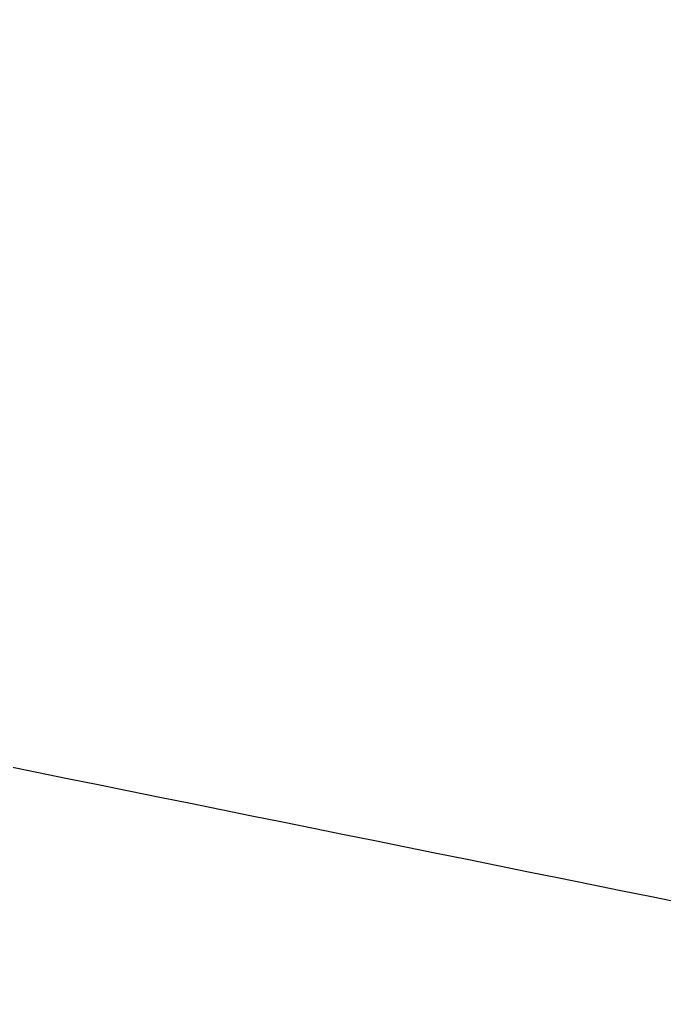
# Model space of a CAD drawing. Header units: inches. Extents: x 0 to 1813292486, y 0 to 3473589894.
# Drawn here: x 600491803.6 to 600492060.4, y 3473211285.2 to 3473211680.8 of the extents above; entities that cross this region are included whole.
import ezdxf

# ---------------------------------------------------------------- set-up
doc = ezdxf.new("R2010")
doc.units = ezdxf.units.IN
doc.header["$LTSCALE"] = 1000
doc.header["$MEASUREMENT"] = 0
doc.linetypes.add('AX-MALL-WALL-P02-QT$0$DASH', pattern=[0.35, 0.25, -0.1])
for name, color, linetype in [('A-Anno-Note', 241, 'Continuous'), ('AX-MALL-P02-200$0$A-Anno-Note', 241, 'Continuous'), ('AX-MALL-WALL-P02$0$A-Anno-Note', 241, 'Continuous'), ('AX-MALL-WALL-P02-QT$0$A-Detl-Fine', 152, 'Continuous'), ('AX-MALL-WALL-P02-QT$0$A-Detl-Patt', 8, 'Continuous'), ('AX-MALL-WALL-P02-QT$0$A-Detl-Thin', 131, 'Continuous'), ('AX-MALL-WALL-P02-QT$0$A-Hdrl', 31, 'Continuous'), ('AX-MALL-WALL-P02-QT$0$A-Wind', 4, 'Continuous')]:
    doc.layers.add(name, color=color, linetype=linetype)

# ---------------------------------------------------------------- blocks, each defined once
blk = doc.blocks.new('AX-MALL-WALL-P02-QT$0$tj')
at = {"layer": 'AX-MALL-WALL-P02-QT$0$A-Detl-Patt'}
h = blk.add_hatch(dxfattribs=at)
h.set_pattern_fill('STEEL', color=256, scale=100.0000000000001, angle=50.43183869082386)
h.set_pattern_definition([(75.00000000004839, (-14278.19445574284, 156289.8254051208), (-153.3407249234246, 41.08752340989569), []), (75.00000000004839, (-14317.88195610046, 156358.5661673546), (-153.3407249234246, 41.08752340989569), [])])
edge = h.paths.add_edge_path()
edge.add_line((88101.273016572, 47666.64152574539), (87883.93542659283, 47459.84604215622))
edge.add_line((87883.93542659283, 47459.84604215622), (91571.54751467705, 43584.64122533798))
edge.add_arc((262949.389629302, 558937.705083496), 543101.4133620498, 251.6057364187558, 260.0288666978238)
edge.add_arc((172180.8466627672, -2862.146247219684), 27099.9982179492, 64.7128659603706, 96.9316049602786, ccw=False)
edge.add_arc((262948.9730309481, 558936.3205539446), 543099.9677998082, 261.6155114784545, 271.7251478115656)
edge.add_line((279298.9759148359, 16082.51663446426), (279298.9759315252, 16382.65274763107))
edge.add_arc((262948.9742454757, 558936.3204835369), 542799.9676941936, 261.62020364125146, 271.7261014454634, ccw=False)
edge.add_arc((172180.8456921196, -2862.14609140989), 27400.00151046549, 64.80631838577902, 96.83815911678944)
edge.add_arc((262949.394896181, 558937.7037490648), 542801.4137571028, 251.6136389015772, 260.02417327084333, ccw=False)
edge.add_line((91737.26096642017, 43845.69257831573), (88101.273016572, 47666.64152574539))
at = {"layer": 'AX-MALL-WALL-P02-QT$0$A-Detl-Fine'}
blk.add_lwpolyline([(132811.4722374678, 30834.61961936951, 0.0115791088679644), (157401.0346465111, 25375.82027196884, -0.462333613789377), (158218.3106001616, 23912.57446622849, 0.01722036223288727), (157319.5910743475, 21221.48436784744, 0.01722036223288727)], format="xyb", dxfattribs=at)
at = {"layer": 'AX-MALL-WALL-P02-QT$0$A-Detl-Patt'}
blk.add_lwpolyline([(88103.03003954887, 47737.33037519455), (87813.24658572674, 47461.60306501389), (91543.92713344097, 43541.13421487808, 0.03677856867194786), (168908.9495433569, 23989.2463850975, -0.1416543586965341), (183742.0972260237, 21592.70785188675, 0.04416604653312874), (279348.9759123325, 16034.00206041336), (279348.9759345055, 16434.18465709686, -0.04414427716130016), (183859.0483468771, 21979.79425859451, 0.1405450684183163), (168919.8474783897, 24393.46752309799, -0.03670519880877311), (91764.87840116024, 43889.20268630981), (88103.03007543087, 47737.33033752441)], format="xyb", dxfattribs=at)
blk.add_lwpolyline([(88101.273016572, 47666.64152574539), (87883.93542659283, 47459.84604215622), (91571.54751467705, 43584.64122533798, 0.0367693963449814), (168910.2986617088, 24039.77597379684, -0.1415142461245126), (183756.7420067787, 21641.08926153183, 0.04414024362697595), (279298.9759148359, 16082.51663446426), (279298.9759315252, 16382.65274763107, -0.04412389944666065), (183844.4648458958, 21931.40288829803, 0.1406825130026793), (168918.4574091434, 24342.94360637665, -0.03671436212623864), (91737.26096642017, 43845.69257831573)], format="xyb", close=True, dxfattribs=at)
at = {"layer": 'AX-MALL-WALL-P02-QT$0$A-Detl-Patt', "linetype": 'AX-MALL-WALL-P02-QT$0$DASH'}
blk.add_lwpolyline([(132859.3256877661, 31028.81037187576, 0.01157910886801878), (157439.846178174, 25572.01830101013, -0.462333613769394), (158405.7177597284, 23842.72780036926, 0.01722036223352319), (157511.3607667685, 21164.70069742203, 0.01722036223352319)], format="xyb", dxfattribs=at)
at = {"layer": 'AX-MALL-WALL-P02-QT$0$A-Detl-Thin'}
blk.add_lwpolyline([(132955.0325908661, 31417.19186973572, 0.01157910886800202), (157517.4692392349, 25964.41434717178, -0.4623336138809657), (158780.5320760012, 23703.03446149826, 0.01722036223491924), (157894.9001518488, 21051.13336324692, 0.01722036223491924)], format="xyb", dxfattribs=at)
at = {"layer": 'AX-MALL-WALL-P02-QT$0$A-Hdrl', "ltscale": 6}
for points in [[(132907.1791398525, 31223.00112438202, 0.0115791088679423), (157478.6577087641, 25768.216319561, -0.462333613938532), (158593.1249176264, 23772.88112783432, 0.0172203622342485), (157703.1304593086, 21107.91702842712)], [(132883.2524142265, 31125.90575170517, 0.01157910886798392), (157459.251943469, 25670.1173081398, -0.462333613904387), (158499.4213386774, 23807.8044629097, 0.01722036223404632), (157607.2456126213, 21136.30886173248, 0.01722036223404632)]]:
    blk.add_lwpolyline(points, format="xyb", dxfattribs=at)
blk = doc.blocks.new('AX-MALL-WALL-P02-QT$0$$DorLib2D$00000002')
at = {"lineweight": 13}
blk.add_arc((-0.4875, -4.263256414560601e-17), 0.4875, 0, 88.53071641864632, dxfattribs=at)
blk = doc.blocks.new('AX-MALL-WALL-P02-QT')
at = {"layer": 'AX-MALL-WALL-P02-QT$0$A-Wind'}
blk.add_arc((600585645.7602452, 3473560475.34478), 540000.0356291491, 238.0658725600643, 238.2356378836181, dxfattribs=at)
at = {"layer": 'AX-MALL-WALL-P02-QT$0$A-Detl-Thin', "rotation": 339.5681613091762}
blk.add_blockref('AX-MALL-WALL-P02-QT$0$tj', (600144118.6961328, 3473128496.287411), dxfattribs=at)
at = {"layer": 'AX-MALL-WALL-P02-QT$0$A-Wind', "xscale": 1600, "yscale": -1600, "zscale": 200, "rotation": 328.1507552204939}
blk.add_blockref('AX-MALL-WALL-P02-QT$0$$DorLib2D$00000002', (600300748.3452637, 3473101863.448501), dxfattribs=at)
blk = doc.blocks.new('AX-MALL-WALL-P02')
at = {"layer": 'AX-MALL-WALL-P02$0$A-Anno-Note'}
blk.add_blockref('AX-MALL-WALL-P02-QT', (0, 0), dxfattribs=at)
blk = doc.blocks.new('AX-MALL-P02-200')
at = {"layer": 'AX-MALL-P02-200$0$A-Anno-Note'}
blk.add_blockref('AX-MALL-WALL-P02', (0, 0), dxfattribs=at)

msp = doc.modelspace()

# ---------------------------------------------------------------- block references
at = {"layer": 'A-Anno-Note', "rotation": 20.43183869077545}
msp.add_blockref('AX-MALL-P02-200', (1250392458.527329, 9048125.682563305), dxfattribs=at)

doc.saveas('drawing.dxf')
